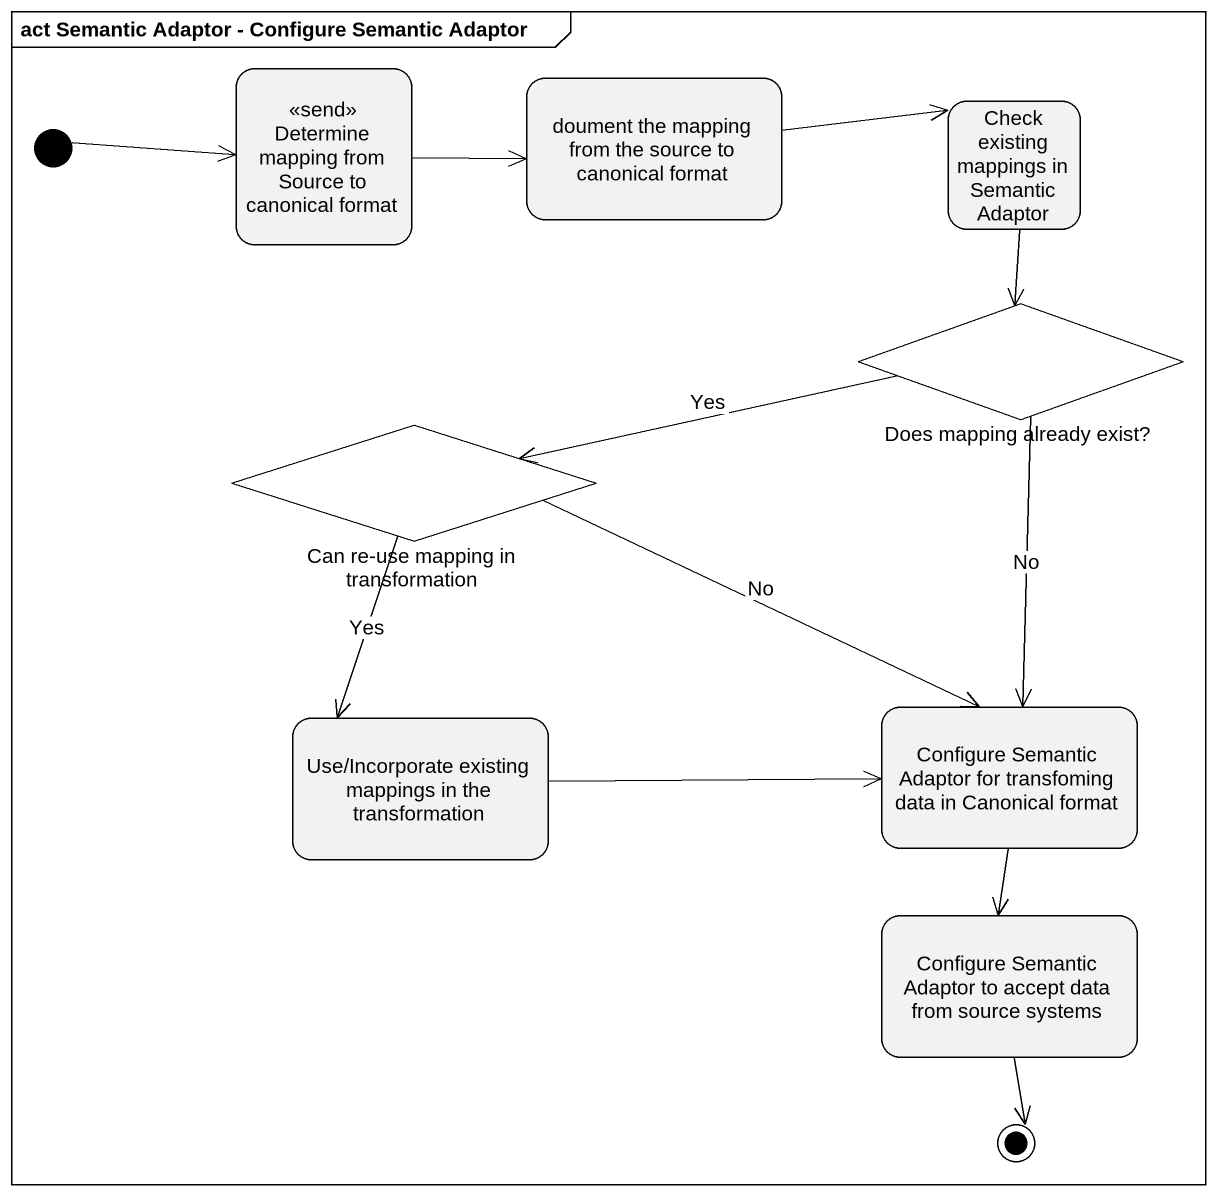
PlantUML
@startuml
mainframe act Semantic Adaptor - Configure Semantic Adaptor
hide empty description
state "Determine mapping from Source to canonical format" as Determine_mapping_from <<send>>
state "doument the mapping from the source to canonical format" as doument_the_mapping_from
state "Check existing mappings in Semantic Adaptor" as Check_existing_mappings_in
state "Does mapping already exist?" as Does_mapping_already_exist <<choice>>
state "Can re-use mapping in transformation" as Can_re_use_mapping_in <<choice>>
state "Configure Semantic Adaptor for transfoming data in Canonical format" as Configure_Semantic_Adaptor
state "Use/Incorporate existing mappings in the transformation" as Use_Incorporate_existing
state "Configure Semantic Adaptor to accept data from source systems" as Configure_Semantic_Adaptor_2
[*] -right-> Determine_mapping_from
Determine_mapping_from -right-> doument_the_mapping_from
doument_the_mapping_from -right-> Check_existing_mappings_in
Check_existing_mappings_in --> Does_mapping_already_exist
Does_mapping_already_exist -left-> Can_re_use_mapping_in : Yes
Does_mapping_already_exist --> Configure_Semantic_Adaptor : No
Can_re_use_mapping_in -right-> Configure_Semantic_Adaptor : No
Can_re_use_mapping_in --> Use_Incorporate_existing : Yes
Configure_Semantic_Adaptor --> Configure_Semantic_Adaptor_2
Use_Incorporate_existing -right-> Configure_Semantic_Adaptor
Configure_Semantic_Adaptor_2 --> [*]
@enduml
